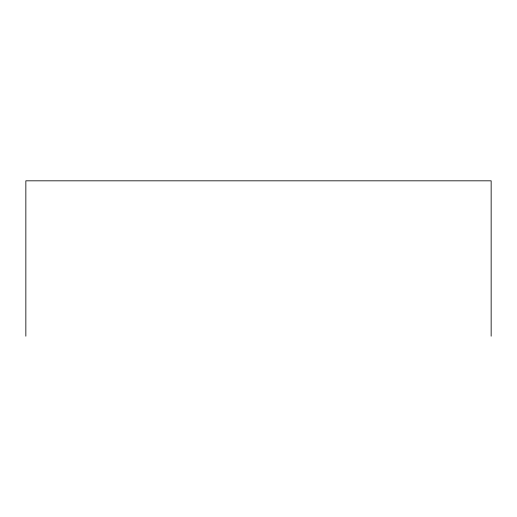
<?xml version="1.0" encoding="UTF-8"?>
<svg xmlns="http://www.w3.org/2000/svg" width="517" height="517" viewBox="0 0 517 517"><rect width="100%" height="100%" fill="white"/><g stroke="black" fill="none" stroke-linecap="round" stroke-linejoin="round"><path stroke-width="0.78" d="M491.15 336.179L491.15 180.821L25.85 180.821L25.85 336.179"/></g></svg>
